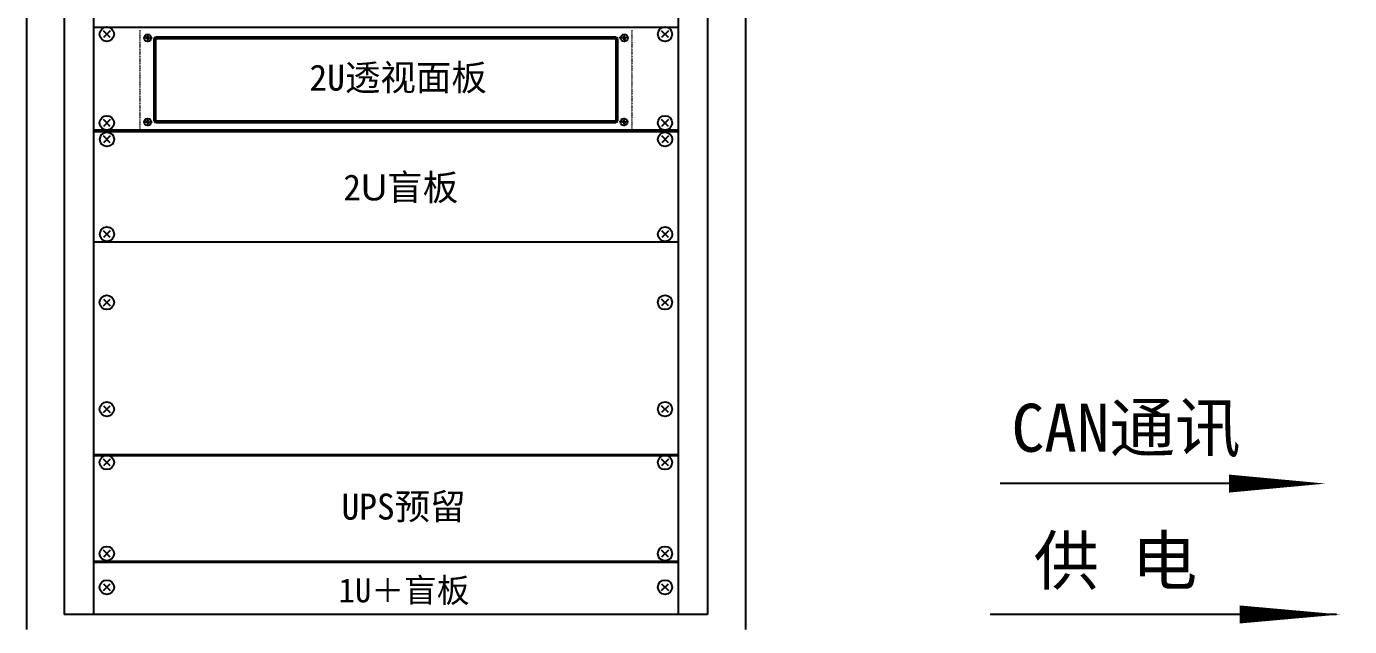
# Model space of a CAD drawing. Extents: x -75138 to 15640, y -12340 to 70479.
# Drawn here: x 3707 to 4810, y -2869 to -2370 of the extents above; entities that cross this region are included whole.
import ezdxf

# ---------------------------------------------------------------- set-up
doc = ezdxf.new("R2010")
doc.units = 0
doc.linetypes.add('CENTER', pattern=[2, 1.25, -0.25, 0.25, -0.25])
doc.linetypes.add('DIVIDE', pattern=[1.25, 0.5, -0.25, 0, -0.25, 0, -0.25])
doc.layers.get('0').update_dxf_attribs({"linetype": 'CONTINUOUS'})
for name, color, linetype, lineweight in [('9双点划线层', 6, 'DIVIDE', 15), ('CAXA0', 7, 'CONTINUOUS', 70), ('中心线', 1, 'CENTER', 18), ('轮廓', 7, 'CONTINUOUS', 50)]:
    doc.layers.add(name, color=color, linetype=linetype, lineweight=lineweight)
doc.layers.add('尺寸线', color=3, linetype='CONTINUOUS')
doc.layers.add('轮廓线', color=7, linetype='CONTINUOUS')
doc.styles.get("Standard").update_dxf_attribs({"font": 'SIMFANG.TTF'})
doc.styles.add('仿宋', font='SIMFANG.TTF')
doc.styles.add('黑', font='SIMHEI.TTF')

msp = doc.modelspace()

# ---------------------------------------------------------------- linework, layer by layer
for p, q in [((3707.3, -669), (3707.3, -2872)), ((3738.8, -669), (3738.8, -2859.5)), ((4274.8, -669), (4274.8, -2859.5)), ((4306.3, -669), (4306.3, -2872)), ((3763.3, -681.5), (3763.3, -2859.5)), ((4250.3, -681.5), (4250.3, -2859.5)), ((4250.3, -2370.6), (3763.3, -2370.6)), ((3777.2, -2373.3), (3771.5, -2379)), ((3777.2, -2379), (3771.5, -2373.3)), ((4242.2, -2379), (4236.5, -2373.3)), ((4242.2, -2373.3), (4236.5, -2379)), ((3777.2, -2452.9), (3771.5, -2447.2)), ((3777.2, -2447.2), (3771.5, -2452.9)), ((4242.2, -2447.2), (4236.5, -2452.9)), ((4242.2, -2452.9), (4236.5, -2447.2)), ((3777.2, -2460.8), (3771.6, -2466.5)), ((3777.2, -2466.5), (3771.6, -2460.8)), ((4242.2, -2466.5), (4236.6, -2460.8)), ((4242.2, -2460.8), (4236.6, -2466.5)), ((3777.2, -2545.5), (3771.6, -2539.8)), ((3777.2, -2539.8), (3771.6, -2545.5)), ((4242.2, -2539.8), (4236.6, -2545.5)), ((4242.2, -2545.5), (4236.6, -2539.8)), ((4250.4, -2549.3), (3763.4, -2549.3)), ((3771.5, -2602.3), (3777.2, -2596.7)), ((3771.5, -2596.7), (3777.2, -2602.3)), ((4242.2, -2596.7), (4236.5, -2602.3)), ((4242.2, -2602.3), (4236.5, -2596.7)), ((3771.5, -2685.6), (3777.2, -2691.2)), ((3771.5, -2691.2), (3777.2, -2685.6)), ((4242.2, -2691.2), (4236.5, -2685.6)), ((4242.2, -2685.6), (4236.5, -2691.2)), ((4250.3, -2726.5), (3763.3, -2726.5)), ((4250.3, -2727.3), (3763.3, -2727.3)), ((3777.2, -2730), (3771.5, -2735.7)), ((3777.2, -2735.7), (3771.5, -2730)), ((4242.2, -2735.7), (4236.5, -2730)), ((4242.2, -2730), (4236.5, -2735.7)), ((4768.1, -2750.4), (4518.5, -2750.4)), ((3777.2, -2811.6), (3771.5, -2805.9)), ((3777.2, -2805.9), (3771.5, -2811.6)), ((4242.2, -2805.9), (4236.5, -2811.6)), ((4242.2, -2811.6), (4236.5, -2805.9)), ((4250.3, -2815.4), (3763.3, -2815.4)), ((4250.3, -2816.2), (3763.3, -2816.2)), ((4250.3, -2816.2), (3763.3, -2816.2)), ((3771.5, -2839.5), (3777.2, -2833.8)), ((3771.5, -2833.8), (3777.2, -2839.5)), ((4236.5, -2833.8), (4242.2, -2839.5)), ((4236.5, -2839.5), (4242.2, -2833.8)), ((4274.8, -2859.5), (3738.8, -2859.5)), ((4798.8, -2859.5), (4510.1, -2859.5))]:
    msp.add_line(p, q)
at = {"color": 0, "linetype": 'Continuous'}
for p, q in [((3808.1, -2379), (3806.8, -2379)), ((3808.1, -2379.5), (3806.8, -2379.5)), ((3808.1, -2379), (3808.1, -2377.7)), ((3808.6, -2379), (3808.1, -2379)), ((3808.1, -2379), (3808.1, -2379.5)), ((3808.6, -2379.5), (3808.1, -2379.5)), ((3808.1, -2379.5), (3808.1, -2380.7)), ((3808.6, -2379), (3808.6, -2377.7)), ((3808.6, -2379), (3809.8, -2379)), ((3808.6, -2379), (3808.6, -2379.5)), ((3808.6, -2379.5), (3808.6, -2380.7)), ((3808.6, -2379.5), (3809.8, -2379.5)), ((4205.1, -2379), (4203.8, -2379)), ((4205.1, -2379.5), (4203.8, -2379.5)), ((4205.1, -2379), (4205.1, -2377.7)), ((4205.6, -2379), (4205.1, -2379)), ((4205.1, -2379), (4205.1, -2379.5)), ((4205.6, -2379.5), (4205.1, -2379.5)), ((4205.1, -2379.5), (4205.1, -2380.7)), ((4205.6, -2379), (4205.6, -2377.7)), ((4205.6, -2379), (4206.8, -2379)), ((4205.6, -2379), (4205.6, -2379.5)), ((4205.6, -2379.5), (4205.6, -2380.7)), ((4205.6, -2379.5), (4206.8, -2379.5)), ((3808.1, -2449), (3806.8, -2449)), ((3808.1, -2449.5), (3806.8, -2449.5)), ((3808.1, -2449), (3808.1, -2447.7)), ((3808.6, -2449), (3808.1, -2449)), ((3808.1, -2449), (3808.1, -2449.5)), ((3808.6, -2449.5), (3808.1, -2449.5)), ((3808.1, -2449.5), (3808.1, -2450.8)), ((3808.6, -2449), (3808.6, -2447.7)), ((3808.6, -2449), (3809.8, -2449)), ((3808.6, -2449), (3808.6, -2449.5)), ((3808.6, -2449.5), (3808.6, -2450.8)), ((3808.6, -2449.5), (3809.8, -2449.5)), ((4204.9, -2449), (4203.6, -2449)), ((4204.9, -2449.5), (4203.6, -2449.5)), ((4204.9, -2449), (4204.9, -2447.7)), ((4205.4, -2449), (4204.9, -2449)), ((4204.9, -2449), (4204.9, -2449.5)), ((4205.4, -2449.5), (4204.9, -2449.5)), ((4204.9, -2449.5), (4204.9, -2450.7)), ((4205.4, -2449), (4205.4, -2447.7)), ((4205.4, -2449), (4206.6, -2449)), ((4205.4, -2449), (4205.4, -2449.5)), ((4205.4, -2449.5), (4205.4, -2450.7)), ((4205.4, -2449.5), (4206.6, -2449.5))]:
    msp.add_line(p, q, dxfattribs=at)
for points in [[(4709.1, -2750.4, 15, 0, 0), (4789.6, -2750.4, 0, 0, 0)], [(4718.1, -2859.4, 15, 0, 0), (4802.1, -2859.4, 0, 0, 0)]]:
    msp.add_lwpolyline(points, format="xyseb")
for centre in [(3774.3, -2376.1), (4239.3, -2376.1), (3774.3, -2450), (4239.3, -2450), (3774.4, -2463.7), (4239.4, -2463.7), (3774.4, -2542.7), (4239.4, -2542.7), (3774.3, -2599.5), (4239.3, -2599.5), (3774.3, -2688.4), (4239.3, -2688.4), (3774.3, -2732.8), (4239.3, -2732.8), (3774.3, -2808.7), (4239.3, -2808.7), (3774.3, -2836.7), (4239.3, -2836.7)]:
    msp.add_circle(centre, 6)
for centre in [(3808.3, -2379.2), (4205.3, -2379.2), (3808.3, -2449.2), (4205.1, -2449.2)]:
    msp.add_circle(centre, 2.95, dxfattribs=at)
for centre, start, end in [((3808.3, -2379.2), 169.7597, 190.2403), ((3808.3, -2379.2), 79.7597, 100.2403), ((3808.3, -2379.2), 259.7597, 280.2403), ((3808.3, -2379.2), 349.7597, 10.2403), ((4205.3, -2379.2), 169.7597, 190.2403), ((4205.3, -2379.2), 79.7597, 100.2403), ((4205.3, -2379.2), 259.7597, 280.2403), ((4205.3, -2379.2), 349.7597, 10.2403), ((3808.3, -2449.2), 169.7597, 190.2403), ((3808.3, -2449.2), 79.7597, 100.2403), ((3808.3, -2449.2), 259.7597, 280.2403), ((3808.3, -2449.2), 349.7597, 10.2403), ((4205.1, -2449.2), 169.7597, 190.2403), ((4205.1, -2449.2), 79.7597, 100.2403), ((4205.1, -2449.2), 259.7597, 280.2403), ((4205.1, -2449.2), 349.7597, 10.2403)]:
    msp.add_arc(centre, 1.53, start, end, dxfattribs=at)
at = {"layer": '9双点划线层'}
for p, q in [((3801.8, -2372.7), (3801.8, -2455.7)), ((4211.8, -2372.7), (4211.8, -2455.7))]:
    msp.add_line(p, q, dxfattribs=at)
at = {"layer": 'CAXA0', "color": 7, "lineweight": -3}
msp.add_line((4250.3, -2370.6), (3763.3, -2370.6), dxfattribs=at)
at = {"layer": '中心线'}
for p, q in [((3804.6, -2379.2), (3812.5, -2379.2)), ((3808.3, -2375.7), (3808.3, -2382.8)), ((4209, -2379.2), (4201.2, -2379.2)), ((4205.3, -2375.7), (4205.3, -2382.8)), ((3808.3, -2445.7), (3808.3, -2452.8)), ((4205.3, -2445.7), (4205.3, -2452.8)), ((3804.6, -2449.2), (3812.5, -2449.2)), ((4209, -2449.2), (4201.2, -2449.2))]:
    msp.add_line(p, q, dxfattribs=at)
at = {"layer": '轮廓'}
for p, q in [((3814.3, -2380.2), (3814.3, -2448.2)), ((3815.3, -2379.2), (4198.3, -2379.2)), ((4199.3, -2380.2), (4199.3, -2448.2)), ((3763.4, -2456.6), (4250.4, -2456.6)), ((4198.3, -2449.2), (3815.3, -2449.2))]:
    msp.add_line(p, q, dxfattribs=at)
for centre, start, end in [((3815.3, -2380.2), 90, 180), ((4198.3, -2380.2), 0, 90), ((3815.3, -2448.2), 180, 270), ((4198.3, -2448.2), 270, 0)]:
    msp.add_arc(centre, 1, start, end, dxfattribs=at)

# ---------------------------------------------------------------- texts
at = {"layer": '尺寸线', "style": '仿宋'}
msp.add_text('1U＋盲板', height=20, dxfattribs=at).set_placement((3967.4, -2849.3))
at = {"layer": '尺寸线', "insert": (3943.1, -2401.4), "char_height": 21.675, "width": 192.031, "attachment_point": 1}
msp.add_mtext('{\\fFangSong_GB2312|b0|i0|c134|p49;2U透视面板}', dxfattribs=at)
at = {"layer": '尺寸线', "width": 192.031, "attachment_point": 1, "style": '仿宋'}
for s, insert, char_height in [('2{\\fArial|b0|i0|c0|p32;U}盲板', (3971.3, -2492.9), 21.675), ('UPS预留', (3969.8, -2758.7), 21.68)]:
    msp.add_mtext(s, dxfattribs=dict(at, insert=insert, char_height=char_height))
at = {"layer": '轮廓线', "char_height": 40, "width": 8341.017, "attachment_point": 1, "style": '黑'}
for s, insert in [('CAN通讯', (4528, -2683.9)), ('供 电', (4546.4, -2794.6))]:
    msp.add_mtext(s, dxfattribs=dict(at, insert=insert))

doc.saveas('drawing.dxf')
